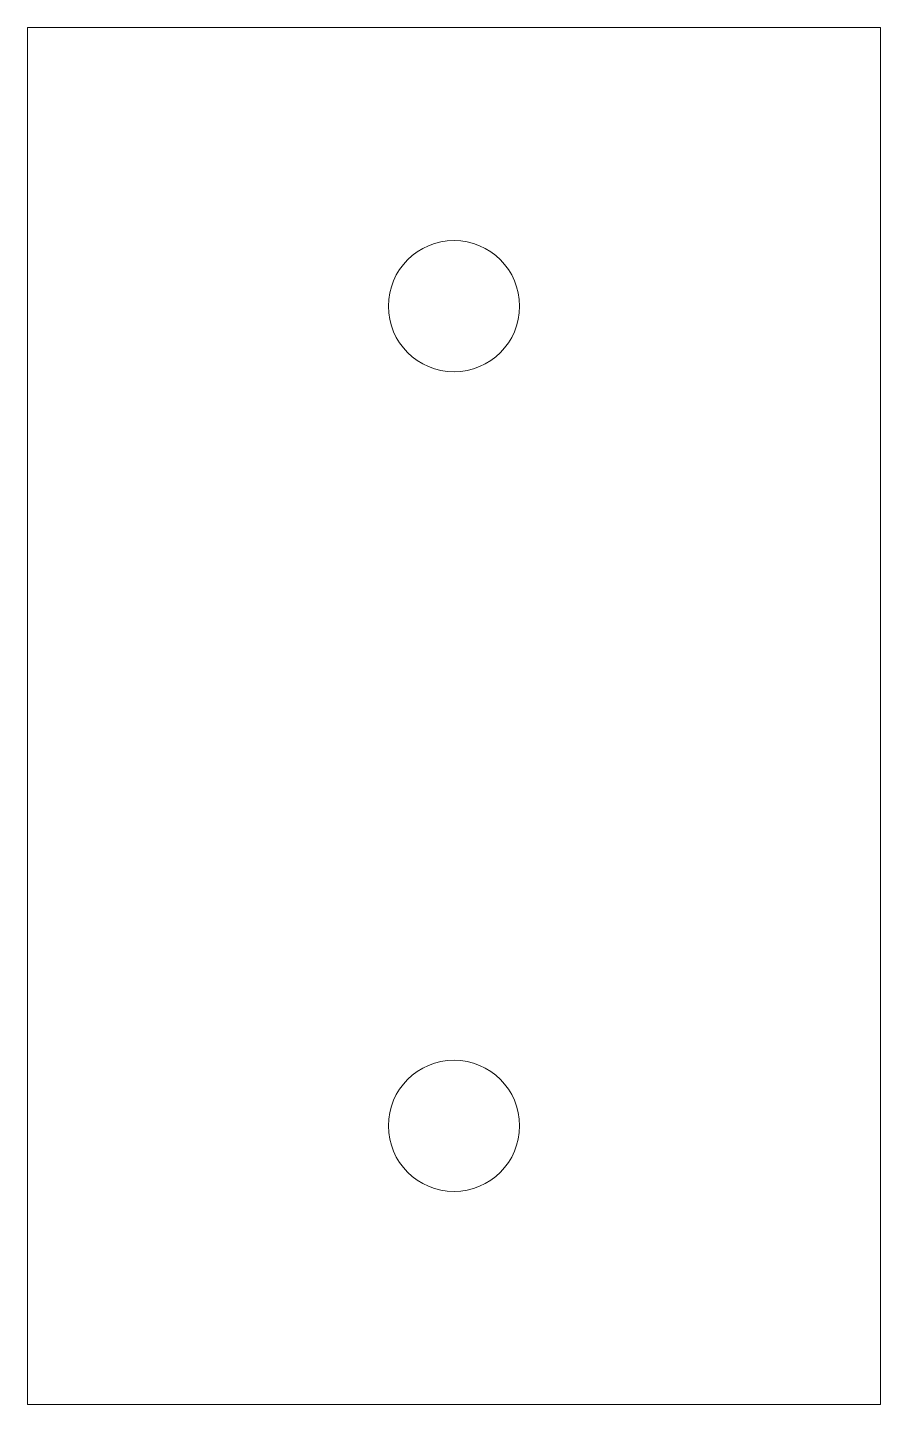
# Model space of a CAD drawing. Header units: millimetres. Extents: x 0 to 52, y 0 to 84.
import ezdxf

# ---------------------------------------------------------------- set-up
doc = ezdxf.new("R2010")
doc.units = ezdxf.units.MM

msp = doc.modelspace()

# ---------------------------------------------------------------- linework, layer by layer
at = {"color": 7, "linetype": 'Continuous', "lineweight": 15}
for p, q in [((0, 84), (0, 0)), ((52, 84), (0, 84)), ((52, 0), (52, 84)), ((0, 0), (52, 0))]:
    msp.add_line(p, q, dxfattribs=at)
for centre in [(26, 67), (26, 17)]:
    msp.add_circle(centre, 4, dxfattribs=at)

doc.saveas('drawing.dxf')
